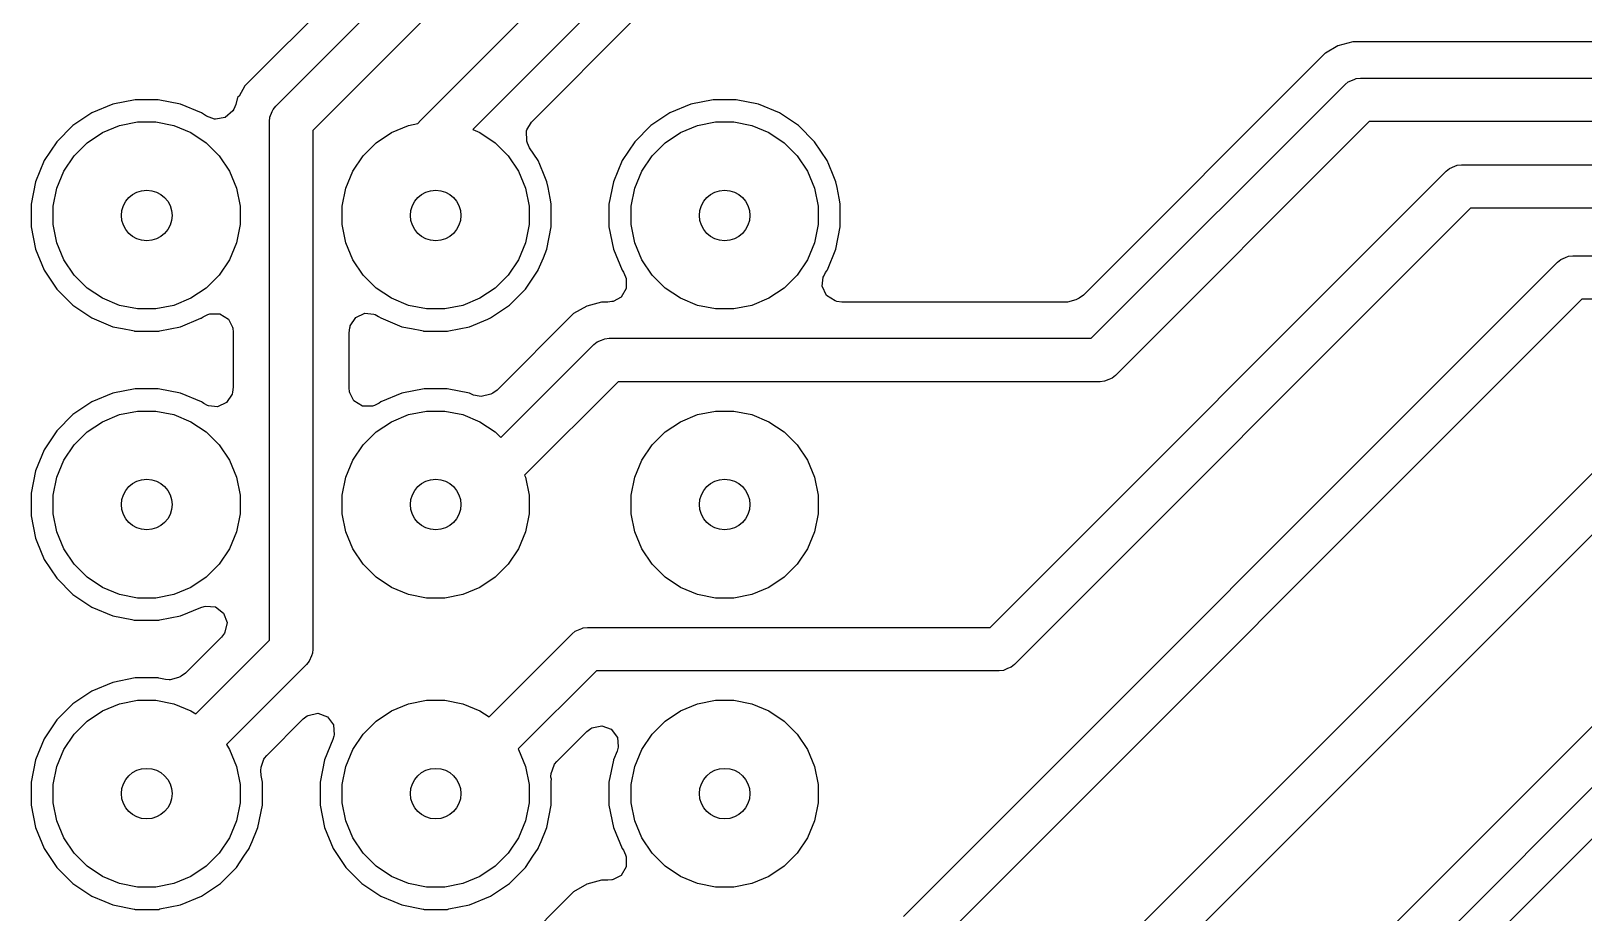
# Model space of a CAD drawing. Header units: inches. Extents: x 0.01 to 5.35, y 0.01 to 3.37.
# Drawn here: x 0.6549 to 1.0781, y 1.6969 to 1.9371 of the extents above; entities that cross this region are included whole.
import ezdxf

# ---------------------------------------------------------------- set-up
doc = ezdxf.new("R2010")
doc.units = ezdxf.units.IN
doc.header["$MEASUREMENT"] = 0
doc.layers.add('BLACK', color=250, linetype='CONTINUOUS')

msp = doc.modelspace()

# ---------------------------------------------------------------- linework, layer by layer
at = {"layer": 'BLACK', "linetype": 'CONTINUOUS'}
for p, q in [((0.78701, 1.99592), (0.71321, 1.92212)), ((0.72165, 1.91662), (0.79252, 1.98748)), ((0.79914, 1.9774), (0.73173, 1.90999)), ((0.76102, 1.91268), (0.81023, 1.96189)), ((0.81686, 1.95181), (0.77528, 1.91024)), ((0.79129, 1.9123), (0.81901, 1.94002)), ((1.01509, 1.93411), (1.01108, 1.93304)), ((1.27381, 1.93411), (1.01509, 1.93411)), ((1.00748, 1.93096), (0.94169, 1.86517)), ((1.00763, 1.93105), (1.00748, 1.93096)), ((1.00748, 1.93096), (1.00748, 1.93096)), ((1.00764, 1.93105), (1.00763, 1.93105)), ((1.01108, 1.93304), (1.00764, 1.93105)), ((1.01108, 1.93304), (1.01108, 1.93304)), ((0.71321, 1.92212), (0.71162, 1.91937)), ((0.71321, 1.92212), (0.71321, 1.92212)), ((0.71321, 1.92212), (0.71321, 1.92212)), ((0.94385, 1.85339), (1.01299, 1.92252)), ((1.01299, 1.92252), (1.01388, 1.92326)), ((1.01388, 1.92326), (1.01548, 1.92392)), ((1.01548, 1.92392), (1.01601, 1.92414)), ((1.01601, 1.92414), (1.01717, 1.92425)), ((1.01717, 1.92425), (1.28139, 1.92425)), ((0.67726, 1.91715), (0.67153, 1.91478)), ((0.68335, 1.91837), (0.67726, 1.91716)), ((0.67726, 1.91716), (0.67726, 1.91715)), ((0.68956, 1.91837), (0.68335, 1.91837)), ((0.68335, 1.91837), (0.68335, 1.91837)), ((0.68335, 1.91837), (0.68335, 1.91837)), ((0.69565, 1.91716), (0.68956, 1.91837)), ((0.68956, 1.91837), (0.68956, 1.91837)), ((0.68956, 1.91837), (0.68956, 1.91837)), ((0.69565, 1.91715), (0.69565, 1.91716)), ((0.70138, 1.91478), (0.69565, 1.91715)), ((0.71075, 1.91708), (0.7102, 1.91581)), ((0.71124, 1.91894), (0.71075, 1.91708)), ((0.71162, 1.91937), (0.71124, 1.91894)), ((0.83474, 1.91715), (0.82901, 1.91478)), ((0.83475, 1.91716), (0.83474, 1.91715)), ((0.84083, 1.91837), (0.83475, 1.91716)), ((0.84704, 1.91837), (0.84083, 1.91837)), ((0.84083, 1.91837), (0.84083, 1.91837)), ((0.84083, 1.91837), (0.84083, 1.91837)), ((0.85313, 1.91716), (0.84704, 1.91837)), ((0.84704, 1.91837), (0.84704, 1.91837)), ((0.84704, 1.91837), (0.84704, 1.91837)), ((0.85313, 1.91715), (0.85313, 1.91716)), ((0.85886, 1.91478), (0.85313, 1.91715)), ((0.67153, 1.91478), (0.66637, 1.91133)), ((0.67153, 1.91478), (0.67153, 1.91478)), ((0.67153, 1.91478), (0.67153, 1.91478)), ((0.70139, 1.91478), (0.70138, 1.91478)), ((0.70138, 1.91478), (0.70138, 1.91478)), ((0.70277, 1.91385), (0.70139, 1.91478)), ((0.70491, 1.91306), (0.70277, 1.91385)), ((0.70517, 1.91303), (0.70491, 1.91306)), ((0.70788, 1.91349), (0.70517, 1.91303)), ((0.70992, 1.91534), (0.70788, 1.91349)), ((0.7102, 1.91581), (0.70992, 1.91534)), ((0.71992, 1.91244), (0.72003, 1.91359)), ((0.72003, 1.91359), (0.72067, 1.91512)), ((0.72067, 1.91512), (0.72092, 1.91572)), ((0.72092, 1.91572), (0.72165, 1.91662)), ((0.82901, 1.91478), (0.82385, 1.91133)), ((0.82901, 1.91478), (0.82901, 1.91478)), ((0.82901, 1.91478), (0.82901, 1.91478)), ((0.85887, 1.91478), (0.85886, 1.91478)), ((0.86403, 1.91133), (0.85887, 1.91478)), ((0.85887, 1.91478), (0.85887, 1.91478)), ((0.85887, 1.91478), (0.85887, 1.91478)), ((0.85887, 1.91478), (0.85887, 1.91478)), ((0.66637, 1.91133), (0.66198, 1.90694)), ((0.66637, 1.91133), (0.66637, 1.91133)), ((0.66637, 1.91133), (0.66637, 1.91133)), ((0.67022, 1.90663), (0.67439, 1.90942)), ((0.67439, 1.90942), (0.67903, 1.91134)), ((0.67903, 1.91134), (0.68395, 1.91232)), ((0.68395, 1.91232), (0.68896, 1.91232)), ((0.68896, 1.91232), (0.69389, 1.91134)), ((0.69389, 1.91134), (0.69852, 1.90942)), ((0.69852, 1.90942), (0.70269, 1.90663)), ((0.71992, 1.77119), (0.71992, 1.91244)), ((0.73173, 1.90999), (0.73173, 1.76874)), ((0.74896, 1.90663), (0.75313, 1.90942)), ((0.75313, 1.90942), (0.75777, 1.91134)), ((0.75777, 1.91134), (0.76034, 1.91185)), ((0.76034, 1.91185), (0.76102, 1.91268)), ((0.77528, 1.91024), (0.77726, 1.90942)), ((0.77726, 1.90942), (0.78143, 1.90663)), ((0.78996, 1.90986), (0.78997, 1.90991)), ((0.79001, 1.90711), (0.78996, 1.90986)), ((0.78997, 1.90991), (0.79004, 1.91014)), ((0.79004, 1.91014), (0.79129, 1.9123)), ((0.82385, 1.91133), (0.81946, 1.90694)), ((0.82385, 1.91133), (0.82385, 1.91133)), ((0.82385, 1.91133), (0.82385, 1.91133)), ((0.8277, 1.90663), (0.83187, 1.90942)), ((0.83187, 1.90942), (0.83651, 1.91134)), ((0.83651, 1.91134), (0.84143, 1.91232)), ((0.84143, 1.91232), (0.84645, 1.91232)), ((0.84645, 1.91232), (0.85137, 1.91134)), ((0.85137, 1.91134), (0.856, 1.90942)), ((0.856, 1.90942), (0.86017, 1.90663)), ((0.86842, 1.90694), (0.86403, 1.91133)), ((0.86403, 1.91133), (0.86403, 1.91133)), ((0.86403, 1.91133), (0.86403, 1.91133)), ((1.01961, 1.91244), (0.95048, 1.8433)), ((1.28417, 1.91244), (1.01961, 1.91244)), ((0.66198, 1.90694), (0.65853, 1.90178)), ((0.66198, 1.90694), (0.66198, 1.90694)), ((0.66198, 1.90694), (0.66198, 1.90694)), ((0.66667, 1.90308), (0.67022, 1.90663)), ((0.70269, 1.90663), (0.70624, 1.90308)), ((0.74542, 1.90308), (0.74896, 1.90663)), ((0.78143, 1.90663), (0.78498, 1.90308)), ((0.79019, 1.90652), (0.79001, 1.90711)), ((0.79079, 1.90527), (0.79019, 1.90652)), ((0.79313, 1.90178), (0.79079, 1.90527)), ((0.81946, 1.90694), (0.81601, 1.90178)), ((0.81946, 1.90694), (0.81946, 1.90694)), ((0.81946, 1.90694), (0.81946, 1.90694)), ((0.82416, 1.90308), (0.8277, 1.90663)), ((0.86017, 1.90663), (0.86372, 1.90308)), ((0.87187, 1.90178), (0.86842, 1.90694)), ((0.86842, 1.90694), (0.86842, 1.90694)), ((0.86842, 1.90694), (0.86842, 1.90694)), ((0.65853, 1.90178), (0.65615, 1.89604)), ((0.65853, 1.90178), (0.65853, 1.90178)), ((0.65853, 1.90178), (0.65853, 1.90178)), ((0.66389, 1.89891), (0.66667, 1.90308)), ((0.70624, 1.90308), (0.70903, 1.89891)), ((0.74263, 1.89891), (0.74542, 1.90308)), ((0.78498, 1.90308), (0.78777, 1.89891)), ((0.79355, 1.90077), (0.79313, 1.90178)), ((0.79313, 1.90178), (0.79313, 1.90178)), ((0.79477, 1.8978), (0.79355, 1.90077)), ((0.81601, 1.90178), (0.81363, 1.89604)), ((0.81601, 1.90178), (0.81601, 1.90178)), ((0.81601, 1.90178), (0.81601, 1.90178)), ((0.82137, 1.89891), (0.82416, 1.90308)), ((0.86372, 1.90308), (0.86651, 1.89891)), ((0.87229, 1.90077), (0.87187, 1.90178)), ((0.87187, 1.90178), (0.87187, 1.90178)), ((0.87351, 1.8978), (0.87229, 1.90077)), ((1.04144, 1.89963), (1.04295, 1.90026)), ((1.04295, 1.90026), (1.04357, 1.90052)), ((1.04357, 1.90052), (1.04472, 1.90063)), ((1.04472, 1.90063), (1.26729, 1.90063)), ((0.65615, 1.89604), (0.65494, 1.88995)), ((0.65615, 1.89604), (0.65615, 1.89604)), ((0.66197, 1.89428), (0.66389, 1.89891)), ((0.70903, 1.89891), (0.71095, 1.89428)), ((0.74071, 1.89428), (0.74263, 1.89891)), ((0.78777, 1.89891), (0.78969, 1.89428)), ((0.79534, 1.89643), (0.79477, 1.8978)), ((0.7955, 1.89604), (0.79534, 1.89643)), ((0.79582, 1.89446), (0.7955, 1.89604)), ((0.81363, 1.89604), (0.81242, 1.88995)), ((0.81363, 1.89604), (0.81363, 1.89604)), ((0.81945, 1.89428), (0.82137, 1.89891)), ((0.86651, 1.89891), (0.86843, 1.89428)), ((0.87408, 1.89643), (0.87351, 1.8978)), ((0.87424, 1.89604), (0.87408, 1.89643)), ((0.87456, 1.89446), (0.87424, 1.89604)), ((0.91629, 1.77465), (1.04055, 1.8989)), ((1.04055, 1.8989), (1.04144, 1.89963)), ((0.66099, 1.88936), (0.66197, 1.89428)), ((0.71095, 1.89428), (0.71192, 1.88936)), ((0.73973, 1.88936), (0.74071, 1.89428)), ((0.78969, 1.89428), (0.79066, 1.88936)), ((0.7964, 1.89155), (0.79582, 1.89446)), ((0.7967, 1.89004), (0.7964, 1.89155)), ((0.81847, 1.88936), (0.81945, 1.89428)), ((0.86843, 1.89428), (0.8694, 1.88936)), ((0.87514, 1.89155), (0.87456, 1.89446)), ((0.87544, 1.89004), (0.87514, 1.89155)), ((0.65494, 1.88995), (0.65494, 1.88995)), ((0.65494, 1.88995), (0.65494, 1.88375)), ((0.66099, 1.88434), (0.66099, 1.88936)), ((0.71192, 1.88936), (0.71192, 1.88434)), ((0.73973, 1.88434), (0.73973, 1.88936)), ((0.79066, 1.88936), (0.79066, 1.88434)), ((0.79671, 1.88996), (0.7967, 1.89004)), ((0.79671, 1.88995), (0.79671, 1.88996)), ((0.79671, 1.88375), (0.79671, 1.88995)), ((0.79671, 1.88995), (0.79671, 1.88995)), ((0.81242, 1.88995), (0.81242, 1.88995)), ((0.81242, 1.88995), (0.81242, 1.88375)), ((0.81847, 1.88434), (0.81847, 1.88936)), ((0.8694, 1.88936), (0.8694, 1.88434)), ((0.87545, 1.88996), (0.87544, 1.89004)), ((0.87545, 1.88995), (0.87545, 1.88996)), ((0.87545, 1.88375), (0.87545, 1.88995)), ((0.87545, 1.88995), (0.87545, 1.88995)), ((1.04717, 1.88882), (0.92292, 1.76456)), ((1.26729, 1.88882), (1.04717, 1.88882)), ((0.65494, 1.88375), (0.65494, 1.88375)), ((0.65494, 1.88375), (0.65494, 1.88375)), ((0.65494, 1.88375), (0.65615, 1.87766)), ((0.66197, 1.87942), (0.66099, 1.88434)), ((0.71192, 1.88434), (0.71095, 1.87942)), ((0.74071, 1.87942), (0.73973, 1.88434)), ((0.79066, 1.88434), (0.78969, 1.87942)), ((0.7955, 1.87766), (0.79671, 1.88375)), ((0.81242, 1.88375), (0.81242, 1.88375)), ((0.81242, 1.88375), (0.81242, 1.88375)), ((0.81242, 1.88375), (0.81363, 1.87766)), ((0.81945, 1.87942), (0.81847, 1.88434)), ((0.8694, 1.88434), (0.86843, 1.87942)), ((0.87424, 1.87766), (0.87545, 1.88375)), ((0.66389, 1.87479), (0.66197, 1.87942)), ((0.71095, 1.87942), (0.70903, 1.87479)), ((0.74263, 1.87479), (0.74071, 1.87942)), ((0.78969, 1.87942), (0.78777, 1.87479)), ((0.82137, 1.87479), (0.81945, 1.87942)), ((0.86843, 1.87942), (0.86651, 1.87479)), ((0.65615, 1.87766), (0.65615, 1.87766)), ((0.65615, 1.87766), (0.65853, 1.87192)), ((0.66667, 1.87062), (0.66389, 1.87479)), ((0.70903, 1.87479), (0.70624, 1.87062)), ((0.74542, 1.87062), (0.74263, 1.87479)), ((0.78777, 1.87479), (0.78498, 1.87062)), ((0.79316, 1.872), (0.79454, 1.87533)), ((0.79454, 1.87533), (0.7955, 1.87766)), ((0.81363, 1.87766), (0.81363, 1.87766)), ((0.81363, 1.87766), (0.81601, 1.87192)), ((0.82416, 1.87062), (0.82137, 1.87479)), ((0.86651, 1.87479), (0.86372, 1.87062)), ((0.87193, 1.87208), (0.87424, 1.87766)), ((1.0709, 1.87413), (1.07179, 1.87487)), ((1.07179, 1.87487), (1.07304, 1.87538)), ((1.07304, 1.87538), (1.07392, 1.87575)), ((1.07392, 1.87575), (1.07507, 1.87586)), ((1.07507, 1.87586), (2.10019, 1.87586)), ((0.65853, 1.87192), (0.65853, 1.87192)), ((0.65853, 1.87192), (0.65853, 1.87192)), ((0.65853, 1.87192), (0.65853, 1.87192)), ((0.65853, 1.87192), (0.65853, 1.87192)), ((0.65853, 1.87192), (0.65853, 1.87192)), ((0.65853, 1.87192), (0.66198, 1.86676)), ((0.67022, 1.86707), (0.66667, 1.87062)), ((0.70624, 1.87062), (0.70269, 1.86707)), ((0.74896, 1.86707), (0.74542, 1.87062)), ((0.78498, 1.87062), (0.78143, 1.86707)), ((0.78968, 1.86676), (0.79313, 1.87192)), ((0.79313, 1.87192), (0.79316, 1.872)), ((0.81601, 1.87192), (0.81601, 1.87192)), ((0.81601, 1.87192), (0.81634, 1.87143)), ((0.81634, 1.87143), (0.81694, 1.87017)), ((0.8277, 1.86707), (0.82416, 1.87062)), ((0.86372, 1.87062), (0.86017, 1.86707)), ((0.87095, 1.87033), (0.87145, 1.8713)), ((0.87145, 1.8713), (0.87175, 1.87175)), ((0.87175, 1.87175), (0.87183, 1.87186)), ((0.87183, 1.87186), (0.87187, 1.87193)), ((0.87187, 1.87193), (0.87188, 1.87194)), ((0.87188, 1.87194), (0.87193, 1.87208)), ((0.89267, 1.69591), (1.0709, 1.87413)), ((0.66198, 1.86676), (0.66198, 1.86676)), ((0.66198, 1.86676), (0.66198, 1.86676)), ((0.66198, 1.86676), (0.66637, 1.86237)), ((0.67439, 1.86428), (0.67022, 1.86707)), ((0.70269, 1.86707), (0.69852, 1.86428)), ((0.75313, 1.86428), (0.74896, 1.86707)), ((0.78143, 1.86707), (0.77726, 1.86428)), ((0.78529, 1.86237), (0.78968, 1.86676)), ((0.81715, 1.86691), (0.8157, 1.86457)), ((0.81694, 1.87017), (0.8171, 1.86966)), ((0.8171, 1.86966), (0.81715, 1.86691)), ((0.83187, 1.86428), (0.8277, 1.86707)), ((0.86017, 1.86707), (0.856, 1.86428)), ((0.87056, 1.86759), (0.87083, 1.87003)), ((0.8717, 1.86508), (0.87056, 1.86759)), ((0.87083, 1.87003), (0.87095, 1.87033)), ((0.66637, 1.86237), (0.66637, 1.86237)), ((0.66637, 1.86237), (0.66637, 1.86237)), ((0.66637, 1.86237), (0.67153, 1.85892)), ((0.67903, 1.86236), (0.67439, 1.86428)), ((0.68395, 1.86138), (0.67903, 1.86236)), ((0.69389, 1.86236), (0.68896, 1.86138)), ((0.69852, 1.86428), (0.69389, 1.86236)), ((0.75777, 1.86236), (0.75313, 1.86428)), ((0.76269, 1.86138), (0.75777, 1.86236)), ((0.77263, 1.86236), (0.76771, 1.86138)), ((0.77726, 1.86428), (0.77263, 1.86236)), ((0.78013, 1.85892), (0.78529, 1.86237)), ((0.80635, 1.86217), (0.80276, 1.8601)), ((0.81037, 1.86325), (0.80635, 1.86217)), ((0.80635, 1.86217), (0.80635, 1.86217)), ((0.81212, 1.86325), (0.81037, 1.86325)), ((0.8132, 1.86337), (0.81212, 1.86325)), ((0.81326, 1.86338), (0.8132, 1.86337)), ((0.81352, 1.86344), (0.81326, 1.86338)), ((0.8157, 1.86457), (0.81352, 1.86344)), ((0.83651, 1.86236), (0.83187, 1.86428)), ((0.84143, 1.86138), (0.83651, 1.86236)), ((0.85137, 1.86236), (0.84645, 1.86138)), ((0.856, 1.86428), (0.85137, 1.86236)), ((0.87402, 1.8636), (0.8717, 1.86508)), ((0.87453, 1.86345), (0.87402, 1.8636)), ((0.87591, 1.86325), (0.87453, 1.86345)), ((0.93733, 1.86325), (0.87591, 1.86325)), ((1.07752, 1.86405), (0.89929, 1.68582)), ((0.93967, 1.86385), (0.93733, 1.86325)), ((0.94058, 1.86434), (0.93967, 1.86385)), ((0.94169, 1.86517), (0.94058, 1.86434)), ((2.10263, 1.86405), (1.07752, 1.86405)), ((0.67153, 1.85892), (0.67153, 1.85892)), ((0.67153, 1.85892), (0.67535, 1.85734)), ((0.68896, 1.86138), (0.68395, 1.86138)), ((0.69565, 1.85655), (0.70123, 1.85886)), ((0.70123, 1.85886), (0.70137, 1.85891)), ((0.70137, 1.85891), (0.70138, 1.85891)), ((0.70138, 1.85891), (0.70145, 1.85896)), ((0.70145, 1.85896), (0.70156, 1.85904)), ((0.70156, 1.85904), (0.70188, 1.85925)), ((0.70188, 1.85925), (0.70313, 1.85985)), ((0.70313, 1.85985), (0.70365, 1.86001)), ((0.70365, 1.86001), (0.7064, 1.86006)), ((0.7064, 1.86006), (0.70874, 1.85862)), ((0.70874, 1.85862), (0.70987, 1.85643)), ((0.74194, 1.85677), (0.74343, 1.85909)), ((0.74343, 1.85909), (0.74593, 1.86023)), ((0.74593, 1.86023), (0.74837, 1.85996)), ((0.74837, 1.85996), (0.74868, 1.85984)), ((0.74868, 1.85984), (0.74964, 1.85934)), ((0.74964, 1.85934), (0.75027, 1.85892)), ((0.75027, 1.85892), (0.75027, 1.85892)), ((0.75027, 1.85892), (0.75027, 1.85892)), ((0.75027, 1.85892), (0.75027, 1.85892)), ((0.75027, 1.85892), (0.75409, 1.85734)), ((0.76771, 1.86138), (0.76269, 1.86138)), ((0.77439, 1.85655), (0.77939, 1.85862)), ((0.77939, 1.85862), (0.78012, 1.85892)), ((0.78012, 1.85892), (0.78012, 1.85892)), ((0.78012, 1.85892), (0.78013, 1.85892)), ((0.80276, 1.8601), (0.78192, 1.83926)), ((0.80276, 1.8601), (0.80276, 1.8601)), ((0.80276, 1.8601), (0.80276, 1.8601)), ((0.84645, 1.86138), (0.84143, 1.86138)), ((0.67535, 1.85734), (0.67726, 1.85655)), ((0.67726, 1.85655), (0.67726, 1.85655)), ((0.67726, 1.85655), (0.67726, 1.85655)), ((0.67726, 1.85655), (0.67987, 1.85603)), ((0.67987, 1.85603), (0.68268, 1.85547)), ((0.68268, 1.85547), (0.68305, 1.85539)), ((0.68305, 1.85539), (0.68316, 1.85537)), ((0.68316, 1.85537), (0.68335, 1.85533)), ((0.68335, 1.85533), (0.68956, 1.85533)), ((0.68956, 1.85533), (0.68972, 1.85533)), ((0.68972, 1.85533), (0.69003, 1.85543)), ((0.69003, 1.85543), (0.69565, 1.85655)), ((0.70987, 1.85643), (0.70994, 1.85612)), ((0.70994, 1.85612), (0.71006, 1.85504)), ((0.71006, 1.85504), (0.71006, 1.84008)), ((0.74159, 1.85488), (0.74179, 1.85626)), ((0.74159, 1.83992), (0.74159, 1.85488)), ((0.74179, 1.85626), (0.74188, 1.85655)), ((0.74188, 1.85655), (0.74194, 1.85677)), ((0.75409, 1.85734), (0.756, 1.85655)), ((0.756, 1.85655), (0.756, 1.85655)), ((0.756, 1.85655), (0.756, 1.85655)), ((0.756, 1.85655), (0.75861, 1.85603)), ((0.75861, 1.85603), (0.76142, 1.85547)), ((0.76142, 1.85547), (0.76179, 1.85539)), ((0.76179, 1.85539), (0.7619, 1.85537)), ((0.7619, 1.85537), (0.76209, 1.85533)), ((0.76209, 1.85533), (0.7683, 1.85533)), ((0.7683, 1.85533), (0.76846, 1.85533)), ((0.76846, 1.85533), (0.76877, 1.85543)), ((0.76877, 1.85543), (0.77439, 1.85655)), ((0.78297, 1.82636), (0.80827, 1.85166)), ((0.80827, 1.85166), (0.80916, 1.85239)), ((0.80916, 1.85239), (0.81041, 1.85291)), ((0.81041, 1.85291), (0.81129, 1.85327)), ((0.81129, 1.85327), (0.81244, 1.85339)), ((0.81244, 1.85339), (0.94385, 1.85339)), ((0.81489, 1.84157), (0.78944, 1.81613)), ((0.9463, 1.84157), (0.81489, 1.84157)), ((0.88086, 1.61717), (1.10748, 1.84378)), ((0.94745, 1.84169), (0.9463, 1.84157)), ((0.94864, 1.84218), (0.94745, 1.84169)), ((0.94958, 1.84257), (0.94864, 1.84218)), ((0.95048, 1.8433), (0.94958, 1.84257)), ((0.67726, 1.83841), (0.67153, 1.83604)), ((0.68335, 1.83963), (0.67726, 1.83841)), ((0.67726, 1.83841), (0.67726, 1.83841)), ((0.68956, 1.83963), (0.68335, 1.83963)), ((0.68335, 1.83963), (0.68335, 1.83963)), ((0.68335, 1.83963), (0.68335, 1.83963)), ((0.69565, 1.83841), (0.68956, 1.83963)), ((0.68956, 1.83963), (0.68956, 1.83963)), ((0.68956, 1.83963), (0.68956, 1.83963)), ((0.69565, 1.83841), (0.69565, 1.83841)), ((0.70138, 1.83604), (0.69565, 1.83841)), ((0.70971, 1.83819), (0.70822, 1.83587)), ((0.70986, 1.8387), (0.70971, 1.83819)), ((0.71006, 1.84008), (0.70986, 1.8387)), ((0.74172, 1.83884), (0.74159, 1.83992)), ((0.74179, 1.83853), (0.74172, 1.83884)), ((0.74292, 1.83634), (0.74179, 1.83853)), ((0.756, 1.83841), (0.75027, 1.83604)), ((0.75601, 1.83841), (0.756, 1.83841)), ((0.76209, 1.83963), (0.75601, 1.83841)), ((0.7683, 1.83963), (0.76209, 1.83963)), ((0.76209, 1.83963), (0.76209, 1.83963)), ((0.76209, 1.83963), (0.76209, 1.83963)), ((0.77439, 1.83841), (0.7683, 1.83963)), ((0.7683, 1.83963), (0.7683, 1.83963)), ((0.7683, 1.83963), (0.7683, 1.83963)), ((0.77553, 1.83794), (0.77439, 1.83841)), ((0.77439, 1.83841), (0.77439, 1.83841)), ((0.77439, 1.83841), (0.77439, 1.83841)), ((0.77705, 1.83759), (0.77553, 1.83794)), ((0.77758, 1.83755), (0.77705, 1.83759)), ((0.78027, 1.83813), (0.77758, 1.83755)), ((0.78081, 1.83843), (0.78027, 1.83813)), ((0.78192, 1.83926), (0.78081, 1.83843)), ((0.66637, 1.83259), (0.66198, 1.8282)), ((0.67153, 1.83604), (0.66637, 1.83259)), ((0.66637, 1.83259), (0.66637, 1.83259)), ((0.66637, 1.83259), (0.66637, 1.83259)), ((0.67153, 1.83604), (0.67153, 1.83604)), ((0.67153, 1.83604), (0.67153, 1.83604)), ((0.67439, 1.83068), (0.67903, 1.8326)), ((0.67903, 1.8326), (0.68395, 1.83358)), ((0.68395, 1.83358), (0.68896, 1.83358)), ((0.68896, 1.83358), (0.69389, 1.8326)), ((0.69389, 1.8326), (0.69852, 1.83068)), ((0.70139, 1.83604), (0.70138, 1.83604)), ((0.70138, 1.83604), (0.70138, 1.83604)), ((0.70163, 1.83587), (0.70139, 1.83604)), ((0.70201, 1.83562), (0.70163, 1.83587)), ((0.70298, 1.83512), (0.70201, 1.83562)), ((0.70328, 1.83501), (0.70298, 1.83512)), ((0.70572, 1.83473), (0.70328, 1.83501)), ((0.70822, 1.83587), (0.70572, 1.83473)), ((0.74526, 1.8349), (0.74292, 1.83634)), ((0.74801, 1.83495), (0.74526, 1.8349)), ((0.74852, 1.83511), (0.74801, 1.83495)), ((0.74977, 1.83571), (0.74852, 1.83511)), ((0.75027, 1.83604), (0.74977, 1.83571)), ((0.75027, 1.83604), (0.75027, 1.83604)), ((0.75027, 1.83604), (0.75027, 1.83604)), ((0.75313, 1.83068), (0.75777, 1.8326)), ((0.75777, 1.8326), (0.76269, 1.83358)), ((0.76269, 1.83358), (0.76771, 1.83358)), ((0.76771, 1.83358), (0.77263, 1.8326)), ((0.77263, 1.8326), (0.77726, 1.83068)), ((0.83187, 1.83068), (0.83651, 1.8326)), ((0.83651, 1.8326), (0.84143, 1.83358)), ((0.84143, 1.83358), (0.84645, 1.83358)), ((0.84645, 1.83358), (0.85137, 1.8326)), ((0.85137, 1.8326), (0.856, 1.83068)), ((1.1141, 1.8337), (0.88748, 1.60708)), ((0.66198, 1.8282), (0.65853, 1.82304)), ((0.66198, 1.8282), (0.66198, 1.8282)), ((0.66198, 1.8282), (0.66198, 1.8282)), ((0.67022, 1.82789), (0.67439, 1.83068)), ((0.69852, 1.83068), (0.70269, 1.82789)), ((0.74896, 1.82789), (0.75313, 1.83068)), ((0.77726, 1.83068), (0.78143, 1.82789)), ((0.8277, 1.82789), (0.83187, 1.83068)), ((0.856, 1.83068), (0.86017, 1.82789)), ((0.66389, 1.82017), (0.66667, 1.82434)), ((0.66667, 1.82434), (0.67022, 1.82789)), ((0.70269, 1.82789), (0.70624, 1.82434)), ((0.70624, 1.82434), (0.70903, 1.82017)), ((0.74263, 1.82017), (0.74542, 1.82434)), ((0.74542, 1.82434), (0.74896, 1.82789)), ((0.78143, 1.82789), (0.78297, 1.82636)), ((0.82137, 1.82017), (0.82416, 1.82434)), ((0.82416, 1.82434), (0.8277, 1.82789)), ((0.86017, 1.82789), (0.86372, 1.82434)), ((0.86372, 1.82434), (0.86651, 1.82017)), ((0.65853, 1.82304), (0.65615, 1.8173)), ((0.65853, 1.82304), (0.65853, 1.82304)), ((0.65853, 1.82304), (0.65853, 1.82304)), ((0.66197, 1.81554), (0.66389, 1.82017)), ((0.70903, 1.82017), (0.71095, 1.81554)), ((0.74071, 1.81554), (0.74263, 1.82017)), ((0.81945, 1.81554), (0.82137, 1.82017)), ((0.86651, 1.82017), (0.86843, 1.81554)), ((0.65615, 1.8173), (0.65494, 1.81121)), ((0.65615, 1.8173), (0.65615, 1.8173)), ((0.66099, 1.81062), (0.66197, 1.81554)), ((0.71095, 1.81554), (0.71192, 1.81062)), ((0.73973, 1.81062), (0.74071, 1.81554)), ((0.78944, 1.81613), (0.78969, 1.81554)), ((0.78969, 1.81554), (0.79066, 1.81062)), ((0.81847, 1.81062), (0.81945, 1.81554)), ((0.86843, 1.81554), (0.8694, 1.81062)), ((0.89094, 1.55835), (1.14882, 1.81622)), ((0.65494, 1.81121), (0.65494, 1.81121)), ((0.65494, 1.81121), (0.65494, 1.80501)), ((0.66099, 1.8056), (0.66099, 1.81062)), ((0.71192, 1.81062), (0.71192, 1.8056)), ((0.73973, 1.8056), (0.73973, 1.81062)), ((0.79066, 1.81062), (0.79066, 1.8056)), ((0.81847, 1.8056), (0.81847, 1.81062)), ((0.8694, 1.81062), (0.8694, 1.8056)), ((0.65494, 1.80501), (0.65494, 1.80501)), ((0.65494, 1.80501), (0.65494, 1.80501)), ((0.65494, 1.80501), (0.65615, 1.79892)), ((0.66197, 1.80068), (0.66099, 1.8056)), ((0.71192, 1.8056), (0.71095, 1.80068)), ((0.74071, 1.80068), (0.73973, 1.8056)), ((0.79066, 1.8056), (0.78969, 1.80068)), ((0.81945, 1.80068), (0.81847, 1.8056)), ((0.8694, 1.8056), (0.86843, 1.80068)), ((1.15544, 1.80614), (0.89929, 1.55)), ((0.65615, 1.79892), (0.65615, 1.79892)), ((0.65615, 1.79892), (0.65615, 1.79892)), ((0.65615, 1.79892), (0.6565, 1.79808)), ((0.66389, 1.79605), (0.66197, 1.80068)), ((0.71095, 1.80068), (0.70903, 1.79605)), ((0.74263, 1.79605), (0.74071, 1.80068)), ((0.78969, 1.80068), (0.78777, 1.79605)), ((0.82137, 1.79605), (0.81945, 1.80068)), ((0.86843, 1.80068), (0.86651, 1.79605)), ((0.6565, 1.79808), (0.65853, 1.79318)), ((0.66667, 1.79188), (0.66389, 1.79605)), ((0.70903, 1.79605), (0.70624, 1.79188)), ((0.74542, 1.79188), (0.74263, 1.79605)), ((0.78777, 1.79605), (0.78498, 1.79188)), ((0.82416, 1.79188), (0.82137, 1.79605)), ((0.86651, 1.79605), (0.86372, 1.79188)), ((0.93712, 1.57388), (1.1576, 1.79435)), ((0.65853, 1.79318), (0.65853, 1.79318)), ((0.65853, 1.79318), (0.65853, 1.79318)), ((0.65853, 1.79318), (0.65853, 1.79318)), ((0.65853, 1.79318), (0.65853, 1.79318)), ((0.65853, 1.79318), (0.65853, 1.79318)), ((0.65853, 1.79318), (0.66198, 1.78802)), ((0.67022, 1.78833), (0.66667, 1.79188)), ((0.70624, 1.79188), (0.70269, 1.78833)), ((0.74896, 1.78833), (0.74542, 1.79188)), ((0.78498, 1.79188), (0.78143, 1.78833)), ((0.8277, 1.78833), (0.82416, 1.79188)), ((0.86372, 1.79188), (0.86017, 1.78833)), ((0.66198, 1.78802), (0.66198, 1.78802)), ((0.66198, 1.78802), (0.66198, 1.78802)), ((0.66198, 1.78802), (0.66637, 1.78363)), ((0.67439, 1.78554), (0.67022, 1.78833)), ((0.70269, 1.78833), (0.69852, 1.78554)), ((0.75313, 1.78554), (0.74896, 1.78833)), ((0.78143, 1.78833), (0.77726, 1.78554)), ((0.83187, 1.78554), (0.8277, 1.78833)), ((0.86017, 1.78833), (0.856, 1.78554)), ((0.66637, 1.78363), (0.66637, 1.78363)), ((0.66637, 1.78363), (0.66637, 1.78363)), ((0.66637, 1.78363), (0.67153, 1.78018)), ((0.67903, 1.78362), (0.67439, 1.78554)), ((0.68395, 1.78264), (0.67903, 1.78362)), ((0.68896, 1.78264), (0.68395, 1.78264)), ((0.69389, 1.78362), (0.68896, 1.78264)), ((0.69852, 1.78554), (0.69389, 1.78362)), ((0.75777, 1.78362), (0.75313, 1.78554)), ((0.76269, 1.78264), (0.75777, 1.78362)), ((0.76771, 1.78264), (0.76269, 1.78264)), ((0.77263, 1.78362), (0.76771, 1.78264)), ((0.77726, 1.78554), (0.77263, 1.78362)), ((0.83651, 1.78362), (0.83187, 1.78554)), ((0.84143, 1.78264), (0.83651, 1.78362)), ((0.84645, 1.78264), (0.84143, 1.78264)), ((0.85137, 1.78362), (0.84645, 1.78264)), ((0.856, 1.78554), (0.85137, 1.78362)), ((0.67153, 1.78018), (0.67153, 1.78018)), ((0.67153, 1.78018), (0.67726, 1.77781)), ((0.67726, 1.77781), (0.67726, 1.77781)), ((0.67726, 1.77781), (0.68242, 1.77678)), ((0.69003, 1.77669), (0.69565, 1.77781)), ((0.69565, 1.77781), (0.70121, 1.78011)), ((0.70121, 1.78011), (0.70208, 1.78038)), ((0.70208, 1.78038), (0.70247, 1.78046)), ((0.70247, 1.78046), (0.70522, 1.78024)), ((0.70522, 1.78024), (0.7074, 1.77857)), ((0.7074, 1.77857), (0.70834, 1.77599)), ((0.68242, 1.77678), (0.68305, 1.77665)), ((0.68305, 1.77665), (0.68316, 1.77663)), ((0.68316, 1.77663), (0.68335, 1.77659)), ((0.68335, 1.77659), (0.68956, 1.77659)), ((0.68956, 1.77659), (0.68972, 1.77659)), ((0.68972, 1.77659), (0.68979, 1.77663)), ((0.68979, 1.77663), (0.69003, 1.77669)), ((0.70763, 1.77311), (0.70681, 1.77202)), ((0.70774, 1.77332), (0.70763, 1.77311)), ((0.70834, 1.77599), (0.70774, 1.77332)), ((0.80236, 1.77292), (0.80325, 1.77365)), ((0.80325, 1.77365), (0.80504, 1.77439)), ((0.80504, 1.77439), (0.80538, 1.77453)), ((0.80538, 1.77453), (0.80654, 1.77465)), ((0.80654, 1.77465), (0.91629, 1.77465)), ((0.70681, 1.77202), (0.697, 1.76221)), ((0.69981, 1.75108), (0.71992, 1.77119)), ((0.77973, 1.75029), (0.80236, 1.77292)), ((0.73074, 1.76546), (0.73, 1.76456)), ((0.73133, 1.76689), (0.73074, 1.76546)), ((0.73162, 1.76759), (0.73133, 1.76689)), ((0.73173, 1.76874), (0.73162, 1.76759)), ((0.68335, 1.76089), (0.67726, 1.75967)), ((0.68956, 1.76089), (0.68335, 1.76089)), ((0.68335, 1.76089), (0.68335, 1.76089)), ((0.68335, 1.76089), (0.68335, 1.76089)), ((0.68977, 1.76084), (0.68956, 1.76089)), ((0.68956, 1.76089), (0.68956, 1.76089)), ((0.68956, 1.76089), (0.68956, 1.76089)), ((0.69161, 1.76048), (0.68977, 1.76084)), ((0.6926, 1.76039), (0.69161, 1.76048)), ((0.69287, 1.76039), (0.6926, 1.76039)), ((0.69516, 1.76098), (0.69287, 1.76039)), ((0.69554, 1.76119), (0.69516, 1.76098)), ((0.69589, 1.76138), (0.69554, 1.76119)), ((0.697, 1.76221), (0.69589, 1.76138)), ((0.73, 1.76456), (0.70816, 1.74272)), ((0.80898, 1.76283), (0.78769, 1.74154)), ((0.91874, 1.76283), (0.80898, 1.76283)), ((0.91989, 1.76295), (0.91874, 1.76283)), ((0.92105, 1.76343), (0.91989, 1.76295)), ((0.92202, 1.76383), (0.92105, 1.76343)), ((0.92292, 1.76456), (0.92202, 1.76383)), ((0.67153, 1.7573), (0.66637, 1.75385)), ((0.67726, 1.75967), (0.67153, 1.7573)), ((0.67153, 1.7573), (0.67153, 1.7573)), ((0.67153, 1.7573), (0.67153, 1.7573)), ((0.67726, 1.75967), (0.67726, 1.75967)), ((0.66637, 1.75385), (0.66198, 1.74946)), ((0.66637, 1.75385), (0.66637, 1.75385)), ((0.66637, 1.75385), (0.66637, 1.75385)), ((0.67022, 1.74915), (0.67439, 1.75194)), ((0.67439, 1.75194), (0.67903, 1.75386)), ((0.67903, 1.75386), (0.68395, 1.75484)), ((0.68395, 1.75484), (0.68896, 1.75484)), ((0.68896, 1.75484), (0.69389, 1.75386)), ((0.69389, 1.75386), (0.69852, 1.75194)), ((0.69852, 1.75194), (0.69981, 1.75108)), ((0.74896, 1.74915), (0.75313, 1.75194)), ((0.75313, 1.75194), (0.75777, 1.75386)), ((0.75777, 1.75386), (0.76269, 1.75484)), ((0.76269, 1.75484), (0.76771, 1.75484)), ((0.76771, 1.75484), (0.77263, 1.75386)), ((0.77263, 1.75386), (0.77726, 1.75194)), ((0.77726, 1.75194), (0.77973, 1.75029)), ((0.8277, 1.74915), (0.83187, 1.75194)), ((0.83187, 1.75194), (0.83651, 1.75386)), ((0.83651, 1.75386), (0.84143, 1.75484)), ((0.84143, 1.75484), (0.84645, 1.75484)), ((0.84645, 1.75484), (0.85137, 1.75386)), ((0.85137, 1.75386), (0.856, 1.75194)), ((0.856, 1.75194), (0.86017, 1.74915)), ((0.66198, 1.74946), (0.65853, 1.7443)), ((0.66198, 1.74946), (0.66198, 1.74946)), ((0.66198, 1.74946), (0.66198, 1.74946)), ((0.66667, 1.7456), (0.67022, 1.74915)), ((0.71916, 1.73977), (0.7291, 1.74971)), ((0.7291, 1.74971), (0.73021, 1.75055)), ((0.73021, 1.75055), (0.73043, 1.75067)), ((0.73043, 1.75067), (0.73312, 1.75125)), ((0.73312, 1.75125), (0.7357, 1.75029)), ((0.7357, 1.75029), (0.73734, 1.74809)), ((0.73734, 1.74809), (0.73755, 1.74536)), ((0.74542, 1.7456), (0.74896, 1.74915)), ((0.80779, 1.74728), (0.81048, 1.74786)), ((0.81048, 1.74786), (0.81306, 1.7469)), ((0.82416, 1.7456), (0.8277, 1.74915)), ((0.86017, 1.74915), (0.86372, 1.7456)), ((0.65853, 1.7443), (0.65615, 1.73856)), ((0.65853, 1.7443), (0.65853, 1.7443)), ((0.65853, 1.7443), (0.65853, 1.7443)), ((0.66389, 1.74143), (0.66667, 1.7456)), ((0.7372, 1.74414), (0.73489, 1.73856)), ((0.73747, 1.74499), (0.7372, 1.74414)), ((0.73755, 1.74536), (0.73747, 1.74499)), ((0.74263, 1.74143), (0.74542, 1.7456)), ((0.79823, 1.73813), (0.80453, 1.74444)), ((0.80453, 1.74444), (0.80637, 1.74628)), ((0.80637, 1.74628), (0.80748, 1.74711)), ((0.80748, 1.74711), (0.80779, 1.74728)), ((0.81306, 1.7469), (0.81471, 1.7447)), ((0.81471, 1.7447), (0.81495, 1.74221)), ((0.82137, 1.74143), (0.82416, 1.7456)), ((0.86372, 1.7456), (0.86651, 1.74143)), ((0.66197, 1.7368), (0.66389, 1.74143)), ((0.70816, 1.74272), (0.70903, 1.74143)), ((0.70903, 1.74143), (0.71095, 1.7368)), ((0.71853, 1.739), (0.71916, 1.73977)), ((0.74071, 1.7368), (0.74263, 1.74143)), ((0.78769, 1.74154), (0.78777, 1.74143)), ((0.78777, 1.74143), (0.78969, 1.7368)), ((0.81461, 1.74093), (0.81363, 1.73856)), ((0.81492, 1.74201), (0.81461, 1.74093)), ((0.81495, 1.74221), (0.81492, 1.74201)), ((0.81945, 1.7368), (0.82137, 1.74143)), ((0.86651, 1.74143), (0.86843, 1.7368)), ((0.65615, 1.73856), (0.65494, 1.73247)), ((0.65615, 1.73856), (0.65615, 1.73856)), ((0.66099, 1.73188), (0.66197, 1.7368)), ((0.71095, 1.7368), (0.71192, 1.73188)), ((0.71753, 1.73571), (0.7176, 1.73654)), ((0.7176, 1.73433), (0.71753, 1.73571)), ((0.7176, 1.73654), (0.71838, 1.73878)), ((0.71838, 1.73878), (0.71853, 1.739)), ((0.73489, 1.73856), (0.73368, 1.73247)), ((0.73489, 1.73856), (0.73489, 1.73856)), ((0.73973, 1.73188), (0.74071, 1.7368)), ((0.78969, 1.7368), (0.79066, 1.73188)), ((0.79667, 1.73489), (0.79745, 1.73713)), ((0.79745, 1.73713), (0.7976, 1.73736)), ((0.7976, 1.73736), (0.79823, 1.73813)), ((0.81362, 1.73848), (0.81242, 1.73247)), ((0.81363, 1.73855), (0.81362, 1.73848)), ((0.81363, 1.73856), (0.81363, 1.73855)), ((0.81847, 1.73188), (0.81945, 1.7368)), ((0.86843, 1.7368), (0.8694, 1.73188)), ((0.65494, 1.73247), (0.65494, 1.73247)), ((0.65494, 1.73247), (0.65494, 1.72627)), ((0.66099, 1.72686), (0.66099, 1.73188)), ((0.71192, 1.73188), (0.71192, 1.72686)), ((0.71797, 1.73247), (0.7176, 1.73433)), ((0.71797, 1.72627), (0.71797, 1.73247)), ((0.71797, 1.73247), (0.71797, 1.73247)), ((0.73368, 1.73247), (0.73368, 1.73247)), ((0.73368, 1.73247), (0.73368, 1.72627)), ((0.73973, 1.72686), (0.73973, 1.73188)), ((0.79066, 1.73188), (0.79066, 1.72686)), ((0.79658, 1.73387), (0.7966, 1.73407)), ((0.79672, 1.73328), (0.79658, 1.73387)), ((0.7966, 1.73407), (0.79667, 1.73489)), ((0.79667, 1.73268), (0.79672, 1.73328)), ((0.79671, 1.73248), (0.79667, 1.73268)), ((0.79671, 1.73247), (0.79671, 1.73248)), ((0.79671, 1.72627), (0.79671, 1.73247)), ((0.79671, 1.73247), (0.79671, 1.73247)), ((0.81242, 1.73247), (0.81242, 1.73247)), ((0.81242, 1.73247), (0.81242, 1.72627)), ((0.81847, 1.72686), (0.81847, 1.73188)), ((0.8694, 1.73188), (0.8694, 1.72686)), ((0.66197, 1.72194), (0.66099, 1.72686)), ((0.71192, 1.72686), (0.71095, 1.72194)), ((0.74071, 1.72194), (0.73973, 1.72686)), ((0.79066, 1.72686), (0.78969, 1.72194)), ((0.81945, 1.72194), (0.81847, 1.72686)), ((0.8694, 1.72686), (0.86843, 1.72194)), ((0.65494, 1.72627), (0.65494, 1.72627)), ((0.65494, 1.72627), (0.65494, 1.72627)), ((0.65494, 1.72627), (0.65615, 1.72018)), ((0.71676, 1.72018), (0.71797, 1.72627)), ((0.73368, 1.72627), (0.73368, 1.72627)), ((0.73368, 1.72627), (0.73368, 1.72627)), ((0.73368, 1.72627), (0.73489, 1.72018)), ((0.7955, 1.72018), (0.79671, 1.72627)), ((0.81242, 1.72627), (0.81242, 1.72627)), ((0.81242, 1.72627), (0.81242, 1.72627)), ((0.81242, 1.72627), (0.81363, 1.72018)), ((0.65615, 1.72018), (0.65615, 1.72018)), ((0.65615, 1.72018), (0.65853, 1.71444)), ((0.66389, 1.71731), (0.66197, 1.72194)), ((0.71095, 1.72194), (0.70903, 1.71731)), ((0.71517, 1.71634), (0.71655, 1.71966)), ((0.71655, 1.71966), (0.71676, 1.72018)), ((0.71655, 1.71966), (0.71655, 1.71966)), ((0.73489, 1.72018), (0.73489, 1.72018)), ((0.73489, 1.72018), (0.73727, 1.71444)), ((0.74263, 1.71731), (0.74071, 1.72194)), ((0.78969, 1.72194), (0.78777, 1.71731)), ((0.79391, 1.71634), (0.79529, 1.71966)), ((0.79529, 1.71966), (0.7955, 1.72018)), ((0.79529, 1.71966), (0.79529, 1.71966)), ((0.81363, 1.72018), (0.81363, 1.72018)), ((0.81363, 1.72018), (0.81601, 1.71444)), ((0.82137, 1.71731), (0.81945, 1.72194)), ((0.86843, 1.72194), (0.86651, 1.71731)), ((0.65853, 1.71444), (0.65853, 1.71444)), ((0.65853, 1.71444), (0.65853, 1.71444)), ((0.65853, 1.71444), (0.65853, 1.71444)), ((0.65853, 1.71444), (0.65853, 1.71444)), ((0.65853, 1.71444), (0.65853, 1.71444)), ((0.65853, 1.71444), (0.66198, 1.70928)), ((0.66667, 1.71314), (0.66389, 1.71731)), ((0.70903, 1.71731), (0.70624, 1.71314)), ((0.71295, 1.7123), (0.71439, 1.71444)), ((0.71439, 1.71444), (0.71448, 1.71466)), ((0.71448, 1.71466), (0.71517, 1.71634)), ((0.73727, 1.71444), (0.73727, 1.71444)), ((0.73727, 1.71444), (0.73727, 1.71444)), ((0.73727, 1.71444), (0.73727, 1.71444)), ((0.73727, 1.71444), (0.73727, 1.71444)), ((0.73727, 1.71444), (0.73727, 1.71444)), ((0.73727, 1.71444), (0.74072, 1.70928)), ((0.74542, 1.71314), (0.74263, 1.71731)), ((0.78777, 1.71731), (0.78498, 1.71314)), ((0.79169, 1.7123), (0.79313, 1.71444)), ((0.79313, 1.71444), (0.79322, 1.71466)), ((0.79322, 1.71466), (0.79391, 1.71634)), ((0.81601, 1.71444), (0.81601, 1.71444)), ((0.81601, 1.71444), (0.81634, 1.71395)), ((0.81634, 1.71395), (0.81694, 1.71269)), ((0.82416, 1.71314), (0.82137, 1.71731)), ((0.86651, 1.71731), (0.86372, 1.71314)), ((0.67022, 1.70959), (0.66667, 1.71314)), ((0.67439, 1.7068), (0.67022, 1.70959)), ((0.70269, 1.70959), (0.69852, 1.7068)), ((0.70624, 1.71314), (0.70269, 1.70959)), ((0.71094, 1.70928), (0.71295, 1.7123)), ((0.74896, 1.70959), (0.74542, 1.71314)), ((0.75313, 1.7068), (0.74896, 1.70959)), ((0.78143, 1.70959), (0.77726, 1.7068)), ((0.78498, 1.71314), (0.78143, 1.70959)), ((0.78968, 1.70928), (0.79169, 1.7123)), ((0.81694, 1.71269), (0.8171, 1.71218)), ((0.8171, 1.71218), (0.81715, 1.70943)), ((0.8277, 1.70959), (0.82416, 1.71314)), ((0.83187, 1.7068), (0.8277, 1.70959)), ((0.86017, 1.70959), (0.856, 1.7068)), ((0.86372, 1.71314), (0.86017, 1.70959)), ((0.66198, 1.70928), (0.66198, 1.70928)), ((0.66198, 1.70928), (0.66198, 1.70928)), ((0.66198, 1.70928), (0.66637, 1.70489)), ((0.67903, 1.70488), (0.67439, 1.7068)), ((0.69852, 1.7068), (0.69389, 1.70488)), ((0.70655, 1.70489), (0.71094, 1.70928)), ((0.71094, 1.70928), (0.71094, 1.70928)), ((0.74072, 1.70928), (0.74072, 1.70928)), ((0.74072, 1.70928), (0.74072, 1.70928)), ((0.74072, 1.70928), (0.74511, 1.70489)), ((0.75777, 1.70488), (0.75313, 1.7068)), ((0.77726, 1.7068), (0.77263, 1.70488)), ((0.78529, 1.70489), (0.78968, 1.70928)), ((0.78968, 1.70928), (0.78968, 1.70928)), ((0.81037, 1.70577), (0.80635, 1.70469)), ((0.81212, 1.70577), (0.81037, 1.70577)), ((0.8132, 1.70589), (0.81212, 1.70577)), ((0.81326, 1.7059), (0.8132, 1.70589)), ((0.81352, 1.70596), (0.81326, 1.7059)), ((0.8157, 1.70709), (0.81352, 1.70596)), ((0.81715, 1.70943), (0.8157, 1.70709)), ((0.83651, 1.70488), (0.83187, 1.7068)), ((0.856, 1.7068), (0.85137, 1.70488)), ((0.66637, 1.70489), (0.66637, 1.70489)), ((0.66637, 1.70489), (0.66637, 1.70489)), ((0.66637, 1.70489), (0.67153, 1.70144)), ((0.67153, 1.70144), (0.67153, 1.70144)), ((0.67153, 1.70144), (0.67507, 1.69997)), ((0.68395, 1.7039), (0.67903, 1.70488)), ((0.68896, 1.7039), (0.68395, 1.7039)), ((0.69389, 1.70488), (0.68896, 1.7039)), ((0.69565, 1.69907), (0.70139, 1.70144)), ((0.70139, 1.70144), (0.70655, 1.70489)), ((0.74511, 1.70489), (0.74511, 1.70489)), ((0.74511, 1.70489), (0.74511, 1.70489)), ((0.74511, 1.70489), (0.75027, 1.70144)), ((0.75027, 1.70144), (0.75027, 1.70144)), ((0.75027, 1.70144), (0.75381, 1.69997)), ((0.76269, 1.7039), (0.75777, 1.70488)), ((0.76771, 1.7039), (0.76269, 1.7039)), ((0.77263, 1.70488), (0.76771, 1.7039)), ((0.77439, 1.69907), (0.78013, 1.70144)), ((0.78013, 1.70144), (0.78529, 1.70489)), ((0.80276, 1.70262), (0.78192, 1.68178)), ((0.80635, 1.70469), (0.80276, 1.70262)), ((0.80276, 1.70262), (0.80276, 1.70262)), ((0.80276, 1.70262), (0.80276, 1.70262)), ((0.80635, 1.70469), (0.80635, 1.70469)), ((0.84143, 1.7039), (0.83651, 1.70488)), ((0.84645, 1.7039), (0.84143, 1.7039)), ((0.85137, 1.70488), (0.84645, 1.7039)), ((0.67507, 1.69997), (0.67726, 1.69907)), ((0.67726, 1.69907), (0.68302, 1.69792)), ((0.68302, 1.69792), (0.68303, 1.69792)), ((0.68303, 1.69792), (0.68305, 1.69791)), ((0.68305, 1.69791), (0.68316, 1.69789)), ((0.68316, 1.69789), (0.68335, 1.69785)), ((0.68335, 1.69785), (0.68956, 1.69785)), ((0.68956, 1.69785), (0.68972, 1.69785)), ((0.68972, 1.69785), (0.69003, 1.69795)), ((0.69003, 1.69795), (0.69565, 1.69907)), ((0.75381, 1.69997), (0.756, 1.69907)), ((0.756, 1.69907), (0.76176, 1.69792)), ((0.76176, 1.69792), (0.76177, 1.69792)), ((0.76177, 1.69792), (0.76179, 1.69791)), ((0.76179, 1.69791), (0.7619, 1.69789)), ((0.7619, 1.69789), (0.76209, 1.69785)), ((0.76209, 1.69785), (0.7683, 1.69785)), ((0.7683, 1.69785), (0.76846, 1.69785)), ((0.76846, 1.69785), (0.76877, 1.69795)), ((0.76877, 1.69795), (0.77439, 1.69907))]:
    msp.add_line(p, q, dxfattribs=at)
at = {"layer": 'BLACK'}
for centre in [(0.68646, 1.88685), (0.7652, 1.88685), (0.84394, 1.88685), (0.68646, 1.80811), (0.7652, 1.80811), (0.84394, 1.80811), (0.68646, 1.72937), (0.7652, 1.72937), (0.84394, 1.72937)]:
    msp.add_circle(centre, 0.00689, dxfattribs=at)
at = {"layer": 'WHITE'}
for centre in [(0.68646, 1.88685), (0.7652, 1.88685), (0.84394, 1.88685), (0.68646, 1.80811), (0.7652, 1.80811), (0.84394, 1.80811), (0.68646, 1.72937), (0.7652, 1.72937), (0.84394, 1.72937)]:
    msp.add_circle(centre, 0.00689, dxfattribs=at)

doc.saveas('drawing.dxf')
